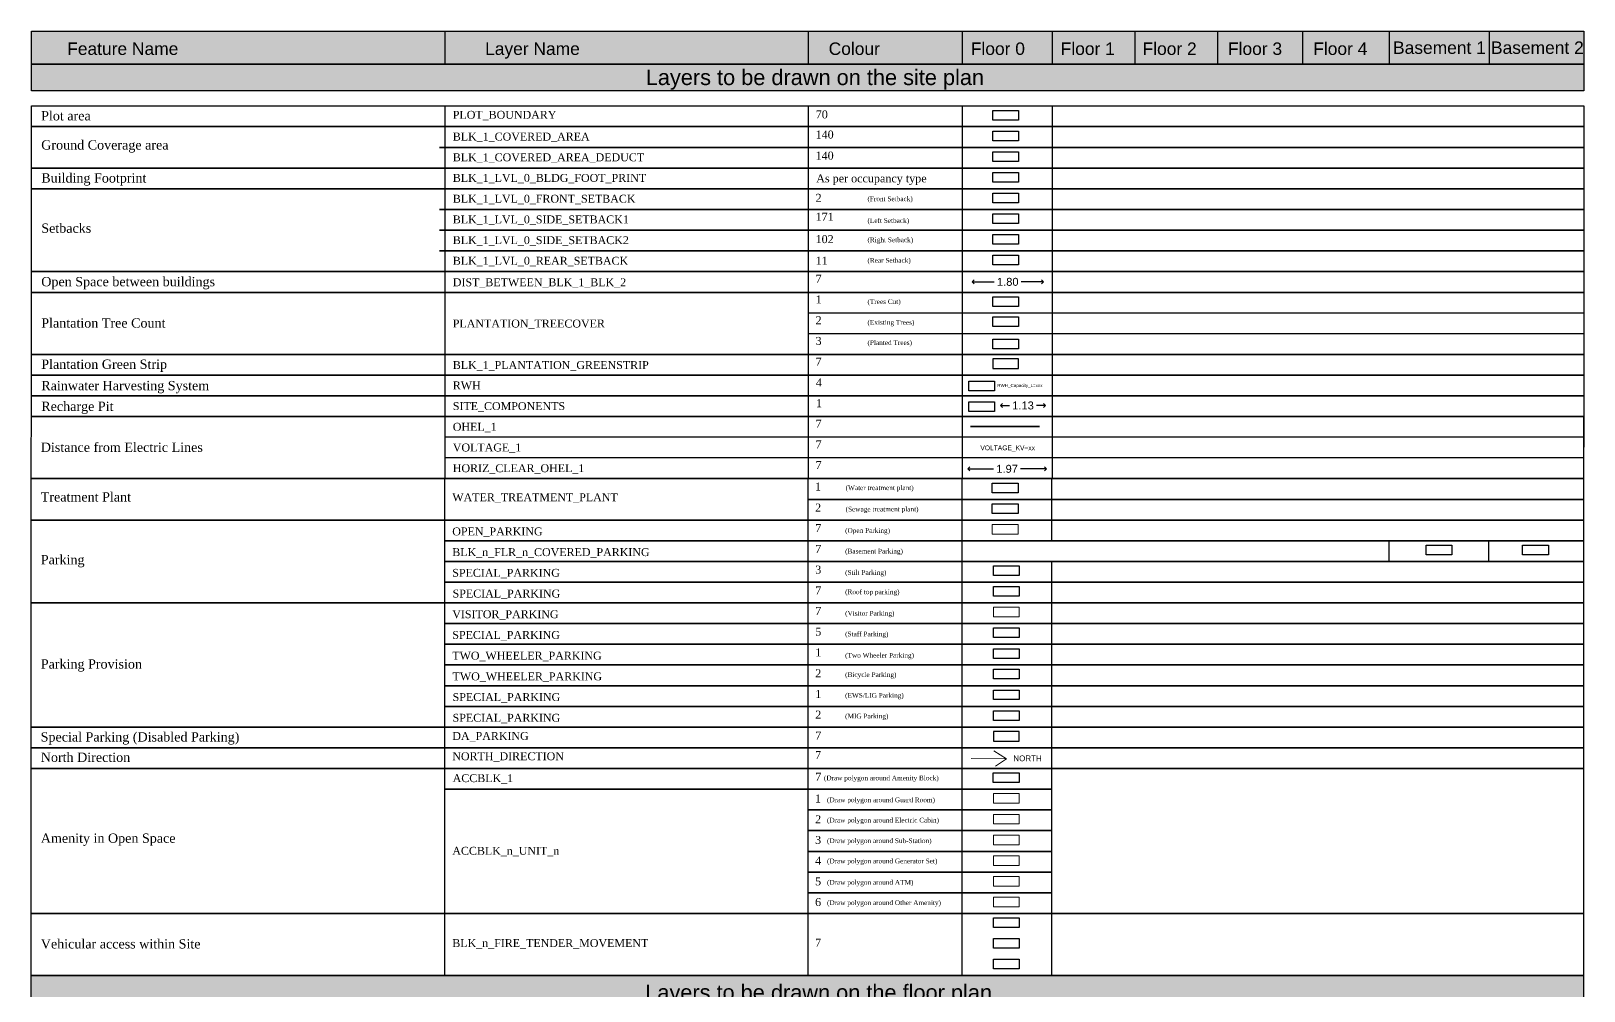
# Model space of a CAD drawing. Header units: metres. Extents: x -9481 to -9285, y 28740 to 57552.
# Drawn here: x -9481.26 to -9442.22, y 28805.18 to 28829.32 of the extents above; entities that cross this region are included whole.
import ezdxf

# ---------------------------------------------------------------- set-up
doc = ezdxf.new("R2010")
doc.units = ezdxf.units.M
doc.header["$PDMODE"] = 34
doc.header["$PDSIZE"] = -15
doc.linetypes.add('CONTINULUS', pattern=[0])
for name, color, linetype in [('ACCBLK_1', 7, 'Continuous'), ('BLK_1_PLANTATION_GREENSTRIP', 7, 'Continuous'), ('DA_PARKING', 7, 'Continuous'), ('DIST_BETWEEN_BLK_1_BLK_2', 7, 'Continuous'), ('HATCH', 7, 'Continuous'), ('PLANTATION_TREECOVER', 7, 'Continuous'), ('SITE_COMPONENTS', 7, 'Continuous'), ('TWO_WHEELER_PARKING', 7, 'Continuous'), ('WATER_TREATMENT_PLANT', 7, 'Continuous')]:
    doc.layers.add(name, color=color, linetype=linetype)
for name, color, linetype, lineweight in [('ACCBLK_1_UNIT_1', 7, 'Continuous', 0), ('NORTH_DIRECTION', 7, 'Continuous', 0), ('OPEN_PARKING', 7, 'Continuous', 0), ('PLAN', 7, 'Continuous', 40)]:
    doc.layers.add(name, color=color, linetype=linetype, lineweight=lineweight)
for name, color, linetype, plot in [('BLK_1_COVERED_AREA', 140, 'Continuous', False), ('BLK_1_COVERED_AREA_DEDUCT', 140, 'Continuous', False), ('BLK_1_FIRE_TENDER_MOVEMENT', 7, 'Continuous', False), ('BLK_1_FLR_-1_COVERED_PARKING', 7, 'Continuous', False), ('BLK_1_FLR_-2_COVERED_PARKING', 7, 'Continuous', False), ('BLK_1_LVL_0_BLDG_FOOT_PRINT', 1, 'Continuous', False), ('BLK_1_LVL_0_FRONT_SETBACK', 2, 'Continuous', False), ('BLK_1_LVL_0_REAR_SETBACK', 11, 'Continuous', False), ('BLK_1_LVL_0_SIDE_SETBACK1', 171, 'Continuous', False), ('BLK_1_LVL_0_SIDE_SETBACK2', 102, 'Continuous', False), ('BLK_2_FIRE_TENDER_MOVEMENT', 7, 'Continuous', False), ('BLK_3_FIRE_TENDER_MOVEMENT', 7, 'Continuous', False), ('HORIZ_CLEAR_OHEL_1', 7, 'Continuous', False), ('OHEL_1', 7, 'Continuous', False), ('PLOT_BOUNDARY', 70, 'Continuous', False), ('RWH', 4, 'Continuous', False), ('SPECIAL_PARKING', 7, 'Continuous', False), ('VOLTAGE_1', 7, 'Continuous', False)]:
    doc.layers.add(name, color=color, linetype=linetype, plot=plot)
doc.styles.add('Arial', font='arial.ttf', dxfattribs={"height": 0.2})
doc.styles.add('MtXpl_Georgia', font='georgiab.ttf')
doc.styles.get("Standard").update_dxf_attribs({"font": 'arial.ttf', "height": 0.25})
doc.styles.add('style2', font='arial.ttf', dxfattribs={"height": 0.3})
doc.dimstyles.new('INT DIM', dxfattribs={"dimtxt": 0.3, "dimasz": 0.1, "dimexe": 0.18, "dimexo": 0.0625, "dimgap": 0.09, "dimtad": 0, "dimzin": 0, "dimdsep": 46, "dimtxsty": 'style2', "dimblk": 'OPEN90', "dimcen": 0.09, "dimse1": 1, "dimse2": 1, "dimclrd": 250, "dimclrt": 256, "dimadec": 0, "dimazin": 0, "dimtfac": 1, "dimtofl": 0, "dimtmove": 0, "dimatfit": 3, "dimfxl": 0.18, "dimtolj": 1, "dimtzin": 0, "dimlwd": -1, "dimarcsym": 0})

# ---------------------------------------------------------------- blocks, each defined once
blk = doc.blocks.new('Ho')
at = {"true_color": 0x991b1e}
h = blk.add_hatch(color=244, dxfattribs=at)
h.dxf.hatch_style = 1
h.paths.add_polyline_path([(-9481.246, 28805.433), (-9481.246, 28804.6), (-9470.852, 28804.6), (-9470.852, 28805.433)], flags=17)
h.paths.add_polyline_path([(-9470.852, 28805.433), (-9470.852, 28804.6), (-9461.72, 28804.6), (-9461.72, 28805.433)], flags=17)
h.paths.add_polyline_path([(-9457.85, 28804.6), (-9457.85, 28805.433), (-9461.72, 28805.433), (-9461.72, 28804.6)], flags=17)
h.paths.add_polyline_path([(-9457.85, 28805.433), (-9457.85, 28804.6), (-9455.59, 28804.6), (-9455.59, 28805.433)], flags=17)
h.paths.add_polyline_path([(-9455.59, 28805.433), (-9455.59, 28804.6), (-9453.509, 28804.6), (-9453.509, 28805.433)], flags=17)
h.paths.add_polyline_path([(-9453.509, 28805.433), (-9453.509, 28804.6), (-9451.428, 28804.6), (-9451.428, 28805.433)], flags=17)
h.paths.add_polyline_path([(-9449.296, 28805.433), (-9451.428, 28805.433), (-9451.428, 28804.6), (-9449.296, 28804.6)], flags=17)
h.paths.add_polyline_path([(-9447.114, 28805.433), (-9449.296, 28805.433), (-9449.296, 28804.6), (-9447.114, 28804.6)], flags=17)
h.paths.add_polyline_path([(-9447.114, 28804.6), (-9444.602, 28804.6), (-9444.602, 28805.433), (-9447.114, 28805.433)], flags=17)
h.paths.add_polyline_path([(-9442.218, 28804.6), (-9442.218, 28805.433), (-9444.602, 28805.433), (-9444.602, 28804.6)])
for p, q in [((-9470.852, 28805.433), (-9470.852, 28804.6)), ((-9461.72, 28805.433), (-9461.72, 28804.598)), ((-9457.85, 28805.433), (-9457.85, 28804.6)), ((-9455.59, 28805.433), (-9455.59, 28804.6)), ((-9453.509, 28805.433), (-9453.509, 28804.6)), ((-9451.428, 28805.433), (-9451.428, 28804.6)), ((-9449.296, 28805.433), (-9449.296, 28804.6)), ((-9447.114, 28805.433), (-9447.114, 28804.6)), ((-9444.602, 28805.433), (-9444.602, 28804.6))]:
    blk.add_line(p, q)
blk.add_lwpolyline([(-9481.246, 28805.433), (-9442.218, 28805.433), (-9442.218, 28804.6), (-9481.246, 28804.6), (-9481.246, 28805.433)], close=True)
at = {"color": 18, "true_color": 0x000000, "char_height": 0.31294, "attachment_point": 1}
for s, width, gutter_width, insert in [('{\\C256;Feature Name}', 11.88863, 1.633, (-9480.349, 28805.146)), ('{\\C256;Layer Name}', 11.88863, 1.633, (-9469.843, 28805.146)), ('{\\C256;Colour}', 11.88863, 1.633, (-9461.206, 28805.146)), ('{\\C256;Floor 0}', 11.88863, 1.633, (-9457.632, 28805.146)), ('{\\C256;Floor 1}', 11.88863, 1.633, (-9455.372, 28805.146)), ('{\\C256;Floor 2}', 11.88863, 1.633, (-9453.314, 28805.146)), ('{\\C256;Floor 3}', 11.88863, 1.633, (-9451.167, 28805.146)), ('{\\C256;Floor 4}', 11.88863, 1.633, (-9449.023, 28805.146)), ('{\\C256;Basement 1}', 9.5109, 1.306, (-9447.017, 28805.172)), ('{\\C256;Basement 2}', 9.5109, 1.306, (-9444.555, 28805.172))]:
    blk.add_mtext_dynamic_manual_height_columns(s, width=width, gutter_width=gutter_width, heights=[0], dxfattribs=dict(at, insert=insert))
blk = doc.blocks.new('H2')
at = {"layer": 'HATCH', "linetype": 'CONTINULUS', "ltscale": 0.05, "true_color": 0xf7abae}
h = blk.add_hatch(color=241, dxfattribs=at)
h.dxf.hatch_style = 1
h.paths.add_polyline_path([(-9435.455, 28804.6), (-9435.455, 28803.827), (-9396.427, 28803.827), (-9396.427, 28804.6)])
blk.add_lwpolyline([(-9435.455, 28804.6), (-9396.427, 28804.6), (-9396.427, 28803.827), (-9435.455, 28803.827), (-9435.455, 28804.6)], close=True)
at = {"color": 18, "true_color": 0x000000, "insert": (-9420.014, 28804.373), "char_height": 0.39118, "attachment_point": 1}
blk.add_mtext_dynamic_manual_height_columns('Layers to be drawn on the floor plan', width=11.88863, gutter_width=1.633, heights=[0], dxfattribs=at)
blk = doc.blocks.new('_Open90')
at = {"layer": 'PLAN', "color": 0, "lineweight": -2}
for p, q in [((0, 0), (-1, 0)), ((-0.5, 0.5), (0, 0)), ((0, 0), (-0.5, -0.5))]:
    blk.add_line(p, q, dxfattribs=at)
blk = doc.blocks.new('*D11')
at = {"layer": 'Defpoints', "color": 0, "linetype": 'CONTINULUS', "ltscale": 0.05, "transparency": 16777216}
for p in [(-9457.602, 28823.008), (-9455.804, 28823.008), (-9455.804, 28823.008)]:
    blk.add_point(p, dxfattribs=at)
at = {"layer": 'DIST_BETWEEN_BLK_1_BLK_2', "color": 250, "ltscale": 0.05, "transparency": 16777216}
for p, q in [((-9457.502, 28823.008), (-9457.043, 28823.008)), ((-9455.904, 28823.008), (-9456.363, 28823.008))]:
    blk.add_line(p, q, dxfattribs=at)
at = {"layer": 'DIST_BETWEEN_BLK_1_BLK_2', "color": 250, "linetype": 'CONTINULUS', "ltscale": 0.05, "transparency": 16777216, "xscale": 0.1, "yscale": 0.1, "zscale": 0.1, "rotation": 180}
blk.add_blockref('_Open90', (-9457.602, 28823.008), dxfattribs=at)
at = {"layer": 'DIST_BETWEEN_BLK_1_BLK_2', "color": 250, "linetype": 'CONTINULUS', "ltscale": 0.05, "transparency": 16777216, "xscale": 0.1, "yscale": 0.1, "zscale": 0.1}
blk.add_blockref('_Open90', (-9455.804, 28823.008), dxfattribs=at)
at = {"layer": 'DIST_BETWEEN_BLK_1_BLK_2', "linetype": 'CONTINULUS', "ltscale": 0.05, "transparency": 16777216, "insert": (-9456.703, 28823.008), "char_height": 0.2, "attachment_point": 5, "style": 'Arial', "bg_fill": 3, "box_fill_scale": 1.1, "bg_fill_color": 256, "bg_fill_true_color": 13158600, "bg_fill_transparency": 0}
blk.add_mtext('\\A1;1.80', dxfattribs=at)
blk = doc.blocks.new('*D13')
at = {"layer": 'Defpoints', "color": 0, "linetype": 'CONTINULUS', "ltscale": 0.05, "transparency": 16777216}
for p in [(-9456.885, 28819.88), (-9455.754, 28819.899), (-9455.754, 28819.899)]:
    blk.add_point(p, dxfattribs=at)
at = {"layer": 'SITE_COMPONENTS', "color": 250, "ltscale": 0.05, "transparency": 16777216}
for p, q in [((-9456.785, 28819.899), (-9456.66, 28819.899)), ((-9455.854, 28819.899), (-9455.979, 28819.899))]:
    blk.add_line(p, q, dxfattribs=at)
at = {"layer": 'SITE_COMPONENTS', "color": 250, "linetype": 'CONTINULUS', "ltscale": 0.05, "transparency": 16777216, "xscale": 0.1, "yscale": 0.1, "zscale": 0.1, "rotation": 180}
blk.add_blockref('_Open90', (-9456.885, 28819.899), dxfattribs=at)
at = {"layer": 'SITE_COMPONENTS', "color": 250, "linetype": 'CONTINULUS', "ltscale": 0.05, "transparency": 16777216, "xscale": 0.1, "yscale": 0.1, "zscale": 0.1}
blk.add_blockref('_Open90', (-9455.754, 28819.899), dxfattribs=at)
at = {"layer": 'SITE_COMPONENTS', "linetype": 'CONTINULUS', "ltscale": 0.05, "transparency": 16777216, "insert": (-9456.32, 28819.899), "char_height": 0.2, "attachment_point": 5, "style": 'Arial', "bg_fill": 3, "box_fill_scale": 1.1, "bg_fill_color": 256, "bg_fill_true_color": 13158600, "bg_fill_transparency": 0}
blk.add_mtext('\\A1;1.13', dxfattribs=at)
blk = doc.blocks.new('*D16')
at = {"layer": 'Defpoints', "color": 0, "linetype": 'CONTINULUS', "ltscale": 0.05, "transparency": 16777216}
for p in [(-9457.705, 28818.308), (-9455.733, 28818.308), (-9455.733, 28818.306)]:
    blk.add_point(p, dxfattribs=at)
at = {"layer": 'HORIZ_CLEAR_OHEL_1', "color": 250, "ltscale": 0.05, "transparency": 16777216}
for p, q in [((-9457.605, 28818.306), (-9457.059, 28818.306)), ((-9455.833, 28818.306), (-9456.379, 28818.306))]:
    blk.add_line(p, q, dxfattribs=at)
at = {"layer": 'HORIZ_CLEAR_OHEL_1', "color": 250, "linetype": 'CONTINULUS', "ltscale": 0.05, "transparency": 16777216, "xscale": 0.1, "yscale": 0.1, "zscale": 0.1, "rotation": 180}
blk.add_blockref('_Open90', (-9457.705, 28818.306), dxfattribs=at)
at = {"layer": 'HORIZ_CLEAR_OHEL_1', "color": 250, "linetype": 'CONTINULUS', "ltscale": 0.05, "transparency": 16777216, "xscale": 0.1, "yscale": 0.1, "zscale": 0.1}
blk.add_blockref('_Open90', (-9455.733, 28818.306), dxfattribs=at)
at = {"layer": 'HORIZ_CLEAR_OHEL_1', "linetype": 'CONTINULUS', "ltscale": 0.05, "transparency": 16777216, "insert": (-9456.719, 28818.306), "char_height": 0.2, "attachment_point": 5, "style": 'Arial', "bg_fill": 3, "box_fill_scale": 1.1, "bg_fill_color": 256, "bg_fill_true_color": 13158600, "bg_fill_transparency": 0}
blk.add_mtext('\\A1;1.97', dxfattribs=at)

msp = doc.modelspace()

# ---------------------------------------------------------------- hatches: boundary and pattern name
at = {"layer": 'HATCH', "linetype": 'CONTINULUS', "ltscale": 0.05, "true_color": 0xf7abae}
h = msp.add_hatch(color=241, dxfattribs=at)
h.dxf.hatch_style = 1
h.paths.add_polyline_path([(-9481.246, 28828.482), (-9481.246, 28827.813), (-9442.218, 28827.813), (-9442.218, 28828.482)])

# ---------------------------------------------------------------- linework, layer by layer
for p, q in [((-9470.852, 28827.431), (-9470.852, 28826.911)), ((-9461.72, 28827.431), (-9461.72, 28826.909)), ((-9457.85, 28827.431), (-9457.85, 28826.911)), ((-9455.59, 28827.431), (-9455.59, 28826.911)), ((-9470.852, 28826.911), (-9470.852, 28826.39)), ((-9461.72, 28826.911), (-9461.72, 28826.389)), ((-9457.85, 28826.911), (-9457.85, 28826.39)), ((-9455.59, 28826.911), (-9455.59, 28826.39)), ((-9470.852, 28826.39), (-9470.852, 28825.349)), ((-9461.72, 28826.39), (-9461.72, 28825.349)), ((-9457.85, 28826.39), (-9457.85, 28825.349)), ((-9455.59, 28826.39), (-9455.59, 28825.349)), ((-9470.852, 28825.349), (-9470.852, 28824.828)), ((-9461.72, 28825.349), (-9461.72, 28824.827)), ((-9457.85, 28825.349), (-9457.85, 28824.828)), ((-9455.59, 28825.349), (-9455.59, 28824.828)), ((-9470.852, 28824.828), (-9470.852, 28824.307)), ((-9461.72, 28824.828), (-9461.72, 28824.306)), ((-9457.85, 28824.828), (-9457.85, 28824.307)), ((-9455.59, 28824.828), (-9455.59, 28824.307)), ((-9470.852, 28824.307), (-9470.852, 28823.787)), ((-9461.72, 28824.307), (-9461.72, 28823.785)), ((-9457.85, 28824.307), (-9457.85, 28823.787)), ((-9455.59, 28824.307), (-9455.59, 28823.787)), ((-9470.852, 28823.787), (-9470.852, 28823.266)), ((-9461.72, 28823.787), (-9461.72, 28823.265)), ((-9457.85, 28823.787), (-9457.85, 28823.266)), ((-9455.59, 28823.787), (-9455.59, 28823.266)), ((-9442.218, 28823.266), (-9481.246, 28823.266)), ((-9470.852, 28823.266), (-9470.852, 28822.745)), ((-9461.72, 28823.266), (-9461.72, 28822.744)), ((-9457.85, 28823.266), (-9457.85, 28822.745)), ((-9455.59, 28823.266), (-9455.59, 28822.745)), ((-9481.246, 28822.745), (-9442.218, 28822.745)), ((-9481.246, 28822.225), (-9481.246, 28822.745)), ((-9481.246, 28822.745), (-9481.246, 28822.745)), ((-9470.852, 28822.745), (-9470.852, 28822.225)), ((-9461.72, 28822.745), (-9461.72, 28822.223)), ((-9457.85, 28822.745), (-9457.85, 28822.225)), ((-9455.59, 28822.745), (-9455.59, 28822.225)), ((-9442.218, 28822.745), (-9442.218, 28822.225)), ((-9481.246, 28821.704), (-9481.246, 28822.225)), ((-9481.246, 28822.225), (-9481.246, 28822.225)), ((-9470.852, 28822.225), (-9470.852, 28821.704)), ((-9461.72, 28822.225), (-9461.72, 28821.703)), ((-9442.218, 28822.225), (-9461.72, 28822.225)), ((-9457.85, 28822.225), (-9457.85, 28821.704)), ((-9455.59, 28822.225), (-9455.59, 28821.704)), ((-9442.218, 28822.225), (-9442.218, 28821.704)), ((-9481.246, 28821.184), (-9481.246, 28821.704)), ((-9481.246, 28821.704), (-9481.246, 28821.704)), ((-9470.852, 28821.704), (-9470.852, 28821.184)), ((-9461.72, 28821.704), (-9461.72, 28821.182)), ((-9442.218, 28821.704), (-9461.72, 28821.704)), ((-9457.85, 28821.704), (-9457.85, 28821.184)), ((-9455.59, 28821.704), (-9455.59, 28821.184)), ((-9442.218, 28821.704), (-9442.218, 28821.184)), ((-9442.218, 28821.184), (-9481.246, 28821.184)), ((-9470.852, 28821.184), (-9470.852, 28820.663)), ((-9461.72, 28821.184), (-9461.72, 28820.661)), ((-9457.85, 28821.184), (-9457.85, 28820.663)), ((-9455.59, 28821.184), (-9455.59, 28820.663)), ((-9470.852, 28820.663), (-9470.852, 28820.142)), ((-9461.72, 28820.663), (-9461.72, 28820.141)), ((-9457.85, 28820.663), (-9457.85, 28820.142)), ((-9455.59, 28820.663), (-9455.59, 28820.142)), ((-9470.852, 28820.142), (-9470.852, 28819.622)), ((-9461.72, 28820.142), (-9461.72, 28819.62)), ((-9457.85, 28820.142), (-9457.85, 28819.622)), ((-9455.59, 28820.142), (-9455.59, 28819.622)), ((-9470.852, 28819.622), (-9470.852, 28819.101)), ((-9461.72, 28819.622), (-9461.72, 28819.099)), ((-9457.85, 28819.622), (-9457.85, 28819.101)), ((-9442.23, 28819.622), (-9442.23, 28819.101)), ((-9470.852, 28819.101), (-9470.852, 28818.58)), ((-9442.23, 28819.101), (-9470.852, 28819.101)), ((-9461.72, 28819.101), (-9461.72, 28818.579)), ((-9457.85, 28819.101), (-9457.85, 28818.58)), ((-9455.59, 28819.101), (-9455.59, 28818.58)), ((-9442.23, 28819.101), (-9442.23, 28818.58)), ((-9481.258, 28818.06), (-9481.258, 28818.58)), ((-9481.258, 28818.58), (-9481.258, 28818.58)), ((-9470.852, 28818.58), (-9470.852, 28818.06)), ((-9442.23, 28818.58), (-9470.852, 28818.58)), ((-9461.72, 28818.58), (-9461.72, 28818.058)), ((-9457.85, 28818.58), (-9457.85, 28818.06)), ((-9455.59, 28818.58), (-9455.59, 28818.06)), ((-9442.23, 28818.58), (-9442.23, 28818.06)), ((-9470.864, 28818.06), (-9470.864, 28817.018)), ((-9461.732, 28818.06), (-9461.732, 28817.018)), ((-9470.864, 28817.018), (-9470.864, 28816.498)), ((-9461.732, 28817.018), (-9461.732, 28816.496)), ((-9457.862, 28817.018), (-9457.862, 28816.498)), ((-9455.602, 28817.018), (-9455.602, 28816.498)), ((-9470.864, 28816.498), (-9470.864, 28815.977)), ((-9461.732, 28816.498), (-9461.732, 28815.976)), ((-9457.862, 28816.498), (-9457.862, 28815.977)), ((-9447.126, 28816.498), (-9447.126, 28815.977)), ((-9444.614, 28816.498), (-9444.614, 28815.977)), ((-9470.864, 28815.977), (-9470.864, 28815.456)), ((-9461.732, 28815.977), (-9461.732, 28815.455)), ((-9457.862, 28815.977), (-9457.862, 28815.456)), ((-9455.602, 28815.977), (-9455.602, 28815.456)), ((-9470.864, 28815.456), (-9470.864, 28814.936)), ((-9461.732, 28815.456), (-9461.732, 28814.934)), ((-9457.862, 28815.456), (-9457.862, 28814.936)), ((-9455.602, 28815.456), (-9455.602, 28814.936)), ((-9470.864, 28814.936), (-9470.864, 28814.415)), ((-9461.732, 28814.936), (-9461.732, 28814.414)), ((-9457.862, 28814.936), (-9457.862, 28814.415)), ((-9455.602, 28814.936), (-9455.602, 28813.894)), ((-9470.864, 28814.415), (-9470.864, 28813.894)), ((-9461.732, 28814.415), (-9461.732, 28813.893)), ((-9457.862, 28814.415), (-9457.862, 28813.894)), ((-9470.864, 28813.894), (-9470.864, 28813.374)), ((-9461.732, 28813.894), (-9461.732, 28813.372)), ((-9457.862, 28813.894), (-9457.862, 28813.374)), ((-9455.602, 28813.894), (-9455.602, 28813.374)), ((-9470.864, 28813.374), (-9470.864, 28812.853)), ((-9461.732, 28813.374), (-9461.732, 28812.852)), ((-9457.862, 28813.374), (-9457.862, 28812.853)), ((-9455.602, 28813.374), (-9455.602, 28812.853)), ((-9470.864, 28812.853), (-9470.864, 28812.333)), ((-9461.732, 28812.853), (-9461.732, 28812.331)), ((-9457.862, 28812.853), (-9457.862, 28812.333)), ((-9455.602, 28812.853), (-9455.602, 28812.333)), ((-9470.864, 28812.333), (-9470.864, 28811.812)), ((-9461.732, 28812.333), (-9461.732, 28811.81)), ((-9457.862, 28812.333), (-9457.862, 28811.812)), ((-9455.602, 28812.333), (-9455.602, 28811.812)), ((-9470.864, 28811.812), (-9470.864, 28811.291)), ((-9461.732, 28811.812), (-9461.732, 28811.29)), ((-9457.862, 28811.812), (-9457.862, 28811.291)), ((-9455.602, 28811.812), (-9455.602, 28811.291)), ((-9470.864, 28811.291), (-9470.864, 28810.771)), ((-9461.732, 28811.291), (-9461.732, 28810.769)), ((-9457.862, 28811.291), (-9457.862, 28810.771)), ((-9455.602, 28811.291), (-9455.602, 28810.771)), ((-9470.864, 28810.771), (-9470.864, 28810.25)), ((-9461.732, 28810.771), (-9461.732, 28810.248)), ((-9457.862, 28810.771), (-9457.862, 28810.25)), ((-9455.602, 28810.771), (-9455.602, 28810.25)), ((-9470.864, 28810.25), (-9470.864, 28809.729)), ((-9461.732, 28810.25), (-9461.732, 28809.728)), ((-9457.862, 28810.25), (-9457.862, 28809.729)), ((-9455.602, 28810.25), (-9455.602, 28809.729)), ((-9470.864, 28809.729), (-9470.864, 28809.209)), ((-9461.732, 28809.729), (-9461.732, 28809.207)), ((-9457.862, 28809.729), (-9457.862, 28809.209)), ((-9455.602, 28809.729), (-9455.602, 28809.209)), ((-9470.864, 28809.209), (-9470.864, 28808.688)), ((-9461.732, 28809.209), (-9461.732, 28808.687)), ((-9457.862, 28809.209), (-9457.862, 28808.688)), ((-9455.602, 28809.209), (-9455.602, 28808.688)), ((-9470.864, 28808.688), (-9470.864, 28808.167)), ((-9461.732, 28808.688), (-9461.732, 28808.166)), ((-9457.862, 28808.688), (-9457.862, 28808.167)), ((-9455.602, 28808.688), (-9455.602, 28808.167)), ((-9470.864, 28808.167), (-9470.864, 28807.647)), ((-9461.732, 28808.167), (-9461.732, 28807.645)), ((-9457.862, 28808.167), (-9457.862, 28807.647)), ((-9455.602, 28808.167), (-9455.602, 28807.647)), ((-9470.864, 28807.647), (-9470.864, 28805.564)), ((-9461.732, 28807.647), (-9461.732, 28805.564)), ((-9457.862, 28807.647), (-9457.862, 28807.126)), ((-9455.602, 28807.647), (-9455.602, 28807.126)), ((-9457.862, 28807.126), (-9457.862, 28806.605)), ((-9455.602, 28807.126), (-9455.602, 28806.605)), ((-9457.862, 28806.605), (-9457.862, 28806.085)), ((-9455.602, 28806.605), (-9455.602, 28806.085)), ((-9457.862, 28806.085), (-9457.862, 28805.564)), ((-9455.602, 28806.085), (-9455.602, 28805.564))]:
    msp.add_line(p, q)
for points in [[(-9481.246, 28828.482), (-9442.218, 28828.482), (-9442.218, 28827.813), (-9481.246, 28827.813), (-9481.246, 28828.482)], [(-9481.246, 28827.431), (-9442.218, 28827.431), (-9442.218, 28826.911), (-9481.246, 28826.911), (-9481.246, 28827.431)], [(-9481.246, 28825.869), (-9442.218, 28825.869), (-9442.218, 28825.349), (-9481.246, 28825.349), (-9481.246, 28825.869)], [(-9481.246, 28823.266), (-9442.218, 28823.266), (-9442.218, 28822.745), (-9481.246, 28822.745), (-9481.246, 28823.266)], [(-9481.246, 28821.184), (-9442.218, 28821.184), (-9442.218, 28820.663), (-9481.246, 28820.663), (-9481.246, 28821.184)], [(-9481.246, 28820.663), (-9442.218, 28820.663), (-9442.218, 28820.142), (-9481.246, 28820.142), (-9481.246, 28820.663)], [(-9481.246, 28820.142), (-9442.218, 28820.142), (-9442.218, 28819.622), (-9481.246, 28819.622), (-9481.246, 28820.142)], [(-9481.258, 28811.812), (-9442.23, 28811.812), (-9442.23, 28811.291), (-9481.258, 28811.291), (-9481.258, 28811.812)], [(-9481.258, 28811.291), (-9442.23, 28811.291), (-9442.23, 28810.771), (-9481.258, 28810.771), (-9481.258, 28811.291)]]:
    msp.add_lwpolyline(points, close=True)
for points in [[(-9481.246, 28826.39), (-9481.246, 28826.911), (-9442.218, 28826.911), (-9442.218, 28826.39), (-9470.99, 28826.39)], [(-9470.99, 28826.39), (-9442.218, 28826.39), (-9442.218, 28825.869), (-9481.246, 28825.869), (-9481.246, 28826.39)], [(-9481.246, 28824.828), (-9481.246, 28825.349), (-9481.07, 28825.349)], [(-9481.246, 28824.828), (-9481.246, 28825.349), (-9442.218, 28825.349), (-9442.218, 28824.828), (-9470.99, 28824.828)], [(-9470.99, 28825.349), (-9442.218, 28825.349), (-9442.218, 28824.828), (-9470.99, 28824.828)], [(-9481.246, 28824.307), (-9481.246, 28824.828)], [(-9470.99, 28824.828), (-9442.218, 28824.828), (-9442.218, 28824.307), (-9470.99, 28824.307)], [(-9481.246, 28823.787), (-9481.246, 28824.307)], [(-9470.99, 28824.307), (-9442.218, 28824.307), (-9442.218, 28823.787), (-9470.99, 28823.787)], [(-9470.99, 28823.787), (-9442.218, 28823.787), (-9442.218, 28823.266), (-9481.246, 28823.266), (-9481.246, 28823.787)], [(-9461.732, 28817.539), (-9442.23, 28817.539), (-9442.23, 28817.018), (-9481.258, 28817.018), (-9481.258, 28817.539)], [(-9481.258, 28816.498), (-9481.258, 28817.018), (-9442.23, 28817.018), (-9442.23, 28816.498), (-9470.864, 28816.498)], [(-9481.258, 28815.977), (-9481.258, 28816.498)], [(-9470.864, 28816.498), (-9442.23, 28816.498), (-9442.23, 28815.977), (-9470.864, 28815.977)], [(-9481.258, 28815.456), (-9481.258, 28815.977)], [(-9470.864, 28815.977), (-9442.23, 28815.977), (-9442.23, 28815.456), (-9470.864, 28815.456)], [(-9470.864, 28815.456), (-9442.23, 28815.456), (-9442.23, 28814.936), (-9481.258, 28814.936), (-9481.258, 28815.456)], [(-9481.258, 28814.415), (-9481.258, 28814.936), (-9442.23, 28814.936), (-9442.23, 28814.415), (-9470.864, 28814.415)], [(-9481.258, 28813.894), (-9481.258, 28814.415)], [(-9470.864, 28814.415), (-9442.23, 28814.415), (-9442.23, 28813.894), (-9470.864, 28813.894)], [(-9481.258, 28813.374), (-9481.258, 28813.894)], [(-9470.864, 28813.894), (-9442.23, 28813.894), (-9442.23, 28813.374), (-9470.864, 28813.374)], [(-9481.258, 28812.853), (-9481.258, 28813.374)], [(-9470.864, 28813.374), (-9442.23, 28813.374), (-9442.23, 28812.853), (-9470.864, 28812.853)], [(-9481.258, 28812.333), (-9481.258, 28812.853)], [(-9470.864, 28812.853), (-9442.23, 28812.853), (-9442.23, 28812.333), (-9470.864, 28812.333)], [(-9470.864, 28812.333), (-9442.23, 28812.333), (-9442.23, 28811.812), (-9481.258, 28811.812)], [(-9481.258, 28811.812), (-9481.258, 28812.333)], [(-9481.258, 28810.25), (-9481.258, 28810.771), (-9442.23, 28810.771), (-9442.23, 28810.25)], [(-9481.258, 28809.729), (-9481.258, 28810.25)], [(-9470.864, 28810.25), (-9455.602, 28810.25)], [(-9470.864, 28810.25), (-9455.602, 28810.25)], [(-9455.602, 28810.25), (-9470.864, 28810.25)], [(-9442.23, 28810.25), (-9442.23, 28809.729)], [(-9481.258, 28809.209), (-9481.258, 28809.729)], [(-9461.732, 28809.729), (-9455.602, 28809.729)], [(-9455.602, 28809.729), (-9461.732, 28809.729)], [(-9442.23, 28809.729), (-9442.23, 28809.209)], [(-9481.258, 28808.688), (-9481.258, 28809.209)], [(-9461.732, 28809.209), (-9455.602, 28809.209)], [(-9455.602, 28809.209), (-9461.732, 28809.209)], [(-9442.23, 28809.209), (-9442.23, 28808.688)], [(-9481.258, 28808.167), (-9481.258, 28808.688)], [(-9461.732, 28808.688), (-9455.602, 28808.688)], [(-9455.602, 28808.688), (-9461.732, 28808.688)], [(-9442.23, 28808.688), (-9442.23, 28808.167)], [(-9481.258, 28807.647), (-9481.258, 28808.167)], [(-9461.732, 28808.167), (-9455.602, 28808.167)], [(-9455.602, 28808.167), (-9461.732, 28808.167)], [(-9442.23, 28808.167), (-9442.23, 28807.647)], [(-9442.23, 28807.647), (-9442.23, 28807.126), (-9481.258, 28807.126), (-9481.258, 28807.647), (-9481.258, 28807.647)], [(-9461.732, 28807.647), (-9455.602, 28807.647)], [(-9455.602, 28807.647), (-9461.732, 28807.647)], [(-9481.258, 28806.605), (-9481.258, 28807.126), (-9442.23, 28807.126), (-9442.23, 28806.605)], [(-9481.258, 28806.085), (-9481.258, 28806.605)], [(-9442.23, 28806.605), (-9442.23, 28806.085)], [(-9442.23, 28806.085), (-9442.23, 28805.564), (-9481.258, 28805.564), (-9481.258, 28806.085)]]:
    msp.add_lwpolyline(points)
at = {"layer": 'ACCBLK_1'}
msp.add_lwpolyline([(-9457.068, 28810.659), (-9456.419, 28810.659), (-9456.419, 28810.417), (-9457.068, 28810.417)], close=True, dxfattribs=at)
at = {"layer": 'ACCBLK_1_UNIT_1', "color": 1, "linetype": 'CONTINULUS', "ltscale": 0.05}
msp.add_lwpolyline([(-9456.415, 28810.139), (-9457.064, 28810.139), (-9457.064, 28809.897), (-9456.415, 28809.897)], close=True, dxfattribs=at)
at = {"layer": 'ACCBLK_1_UNIT_1', "color": 2, "linetype": 'CONTINULUS', "ltscale": 0.05}
msp.add_lwpolyline([(-9456.415, 28809.618), (-9457.064, 28809.618), (-9457.064, 28809.376), (-9456.415, 28809.376)], close=True, dxfattribs=at)
at = {"layer": 'ACCBLK_1_UNIT_1', "color": 3, "linetype": 'CONTINULUS', "ltscale": 0.05}
msp.add_lwpolyline([(-9456.415, 28809.098), (-9457.064, 28809.098), (-9457.064, 28808.855), (-9456.415, 28808.855)], close=True, dxfattribs=at)
at = {"layer": 'ACCBLK_1_UNIT_1', "color": 4, "linetype": 'CONTINULUS', "ltscale": 0.05}
msp.add_lwpolyline([(-9456.415, 28808.577), (-9457.064, 28808.577), (-9457.064, 28808.335), (-9456.415, 28808.335)], close=True, dxfattribs=at)
at = {"layer": 'ACCBLK_1_UNIT_1', "color": 5, "linetype": 'CONTINULUS', "ltscale": 0.05}
msp.add_lwpolyline([(-9456.415, 28808.056), (-9457.064, 28808.056), (-9457.064, 28807.814), (-9456.415, 28807.814)], close=True, dxfattribs=at)
at = {"layer": 'ACCBLK_1_UNIT_1', "color": 6, "linetype": 'CONTINULUS', "ltscale": 0.05}
msp.add_lwpolyline([(-9456.415, 28807.536), (-9457.064, 28807.536), (-9457.064, 28807.293), (-9456.415, 28807.293)], close=True, dxfattribs=at)
at = {"layer": 'BLK_1_COVERED_AREA'}
msp.add_lwpolyline([(-9457.08, 28826.8), (-9456.431, 28826.8), (-9456.431, 28826.557), (-9457.08, 28826.557)], close=True, dxfattribs=at)
at = {"layer": 'BLK_1_COVERED_AREA_DEDUCT'}
msp.add_lwpolyline([(-9457.08, 28826.279), (-9456.431, 28826.279), (-9456.431, 28826.037), (-9457.08, 28826.037)], close=True, dxfattribs=at)
at = {"layer": 'BLK_1_FIRE_TENDER_MOVEMENT', "color": 7, "linetype": 'CONTINULUS', "ltscale": 0.05}
msp.add_lwpolyline([(-9457.064, 28807.015), (-9456.415, 28807.015), (-9456.415, 28806.773), (-9457.064, 28806.773)], close=True, dxfattribs=at)
at = {"layer": 'BLK_1_FLR_-1_COVERED_PARKING', "linetype": 'CONTINULUS', "ltscale": 0.05}
msp.add_lwpolyline([(-9446.187, 28816.387), (-9445.538, 28816.387), (-9445.538, 28816.144), (-9446.187, 28816.144)], close=True, dxfattribs=at)
at = {"layer": 'BLK_1_FLR_-2_COVERED_PARKING', "linetype": 'CONTINULUS', "ltscale": 0.05}
msp.add_lwpolyline([(-9443.761, 28816.387), (-9443.112, 28816.387), (-9443.112, 28816.144), (-9443.761, 28816.144)], close=True, dxfattribs=at)
at = {"layer": 'BLK_1_LVL_0_BLDG_FOOT_PRINT', "color": 25}
msp.add_lwpolyline([(-9457.08, 28825.758), (-9456.431, 28825.758), (-9456.431, 28825.516), (-9457.08, 28825.516)], close=True, dxfattribs=at)
at = {"layer": 'BLK_1_LVL_0_FRONT_SETBACK', "color": 2}
msp.add_lwpolyline([(-9457.08, 28825.238), (-9456.431, 28825.238), (-9456.431, 28824.995), (-9457.08, 28824.995)], close=True, dxfattribs=at)
at = {"layer": 'BLK_1_LVL_0_REAR_SETBACK', "color": 11}
msp.add_lwpolyline([(-9457.08, 28823.676), (-9456.431, 28823.676), (-9456.431, 28823.433), (-9457.08, 28823.433)], close=True, dxfattribs=at)
at = {"layer": 'BLK_1_LVL_0_SIDE_SETBACK1', "color": 171}
msp.add_lwpolyline([(-9457.08, 28824.717), (-9456.431, 28824.717), (-9456.431, 28824.475), (-9457.08, 28824.475)], close=True, dxfattribs=at)
at = {"layer": 'BLK_1_LVL_0_SIDE_SETBACK2', "color": 102}
msp.add_lwpolyline([(-9457.08, 28824.196), (-9456.431, 28824.196), (-9456.431, 28823.954), (-9457.08, 28823.954)], close=True, dxfattribs=at)
at = {"layer": 'BLK_1_PLANTATION_GREENSTRIP', "linetype": 'CONTINULUS', "ltscale": 0.05}
msp.add_lwpolyline([(-9456.431, 28821.072), (-9457.08, 28821.072), (-9457.08, 28820.83), (-9456.431, 28820.83)], close=True, dxfattribs=at)
at = {"layer": 'BLK_2_FIRE_TENDER_MOVEMENT', "color": 7, "linetype": 'CONTINULUS', "ltscale": 0.05}
msp.add_lwpolyline([(-9457.064, 28806.494), (-9456.415, 28806.494), (-9456.415, 28806.252), (-9457.064, 28806.252)], close=True, dxfattribs=at)
at = {"layer": 'BLK_3_FIRE_TENDER_MOVEMENT', "color": 7, "linetype": 'CONTINULUS', "ltscale": 0.05}
msp.add_lwpolyline([(-9457.064, 28805.974), (-9456.415, 28805.974), (-9456.415, 28805.732), (-9457.064, 28805.732)], close=True, dxfattribs=at)
at = {"layer": 'DA_PARKING', "color": 7, "linetype": 'CONTINULUS', "ltscale": 0.05}
msp.add_lwpolyline([(-9456.415, 28811.701), (-9457.064, 28811.701), (-9457.064, 28811.459), (-9456.415, 28811.459)], close=True, dxfattribs=at)
at = {"layer": 'NORTH_DIRECTION', "color": 7}
msp.add_line((-9456.735, 28811.018), (-9457.008, 28810.834), dxfattribs=at)
msp.add_lwpolyline([(-9457.621, 28811.022), (-9456.735, 28811.018), (-9457.05, 28811.218)], dxfattribs=at)
at = {"layer": 'OHEL_1', "color": 7, "linetype": 'CONTINULUS', "ltscale": 0.05}
msp.add_lwpolyline([(-9455.904, 28819.373), (-9457.64, 28819.373)], close=True, dxfattribs=at)
at = {"layer": 'OPEN_PARKING', "color": 7}
for points in [[(-9457.092, 28816.907), (-9456.443, 28816.907), (-9456.443, 28816.665), (-9457.092, 28816.665)], [(-9457.064, 28814.825), (-9456.415, 28814.825), (-9456.415, 28814.583), (-9457.064, 28814.583)]]:
    msp.add_lwpolyline(points, close=True, dxfattribs=at)
at = {"layer": 'PLANTATION_TREECOVER', "color": 1, "linetype": 'CONTINULUS', "ltscale": 0.05}
msp.add_lwpolyline([(-9456.431, 28822.392), (-9457.08, 28822.392), (-9457.08, 28822.634), (-9456.431, 28822.634)], close=True, dxfattribs=at)
at = {"layer": 'PLANTATION_TREECOVER', "color": 2, "linetype": 'CONTINULUS', "ltscale": 0.05}
msp.add_lwpolyline([(-9456.431, 28821.89), (-9457.08, 28821.89), (-9457.08, 28822.132), (-9456.431, 28822.132)], close=True, dxfattribs=at)
at = {"layer": 'PLANTATION_TREECOVER', "color": 3, "linetype": 'CONTINULUS', "ltscale": 0.05}
msp.add_lwpolyline([(-9456.431, 28821.324), (-9457.08, 28821.324), (-9457.08, 28821.566), (-9456.431, 28821.566)], close=True, dxfattribs=at)
at = {"layer": 'PLOT_BOUNDARY'}
msp.add_lwpolyline([(-9457.08, 28827.32), (-9456.431, 28827.32), (-9456.431, 28827.078), (-9457.08, 28827.078)], close=True, dxfattribs=at)
at = {"layer": 'RWH'}
msp.add_lwpolyline([(-9457.682, 28820.514), (-9457.033, 28820.514), (-9457.033, 28820.272), (-9457.682, 28820.272)], close=True, dxfattribs=at)
at = {"layer": 'SITE_COMPONENTS', "color": 1, "linetype": 'CONTINULUS', "ltscale": 0.05}
msp.add_lwpolyline([(-9457.033, 28819.751), (-9457.682, 28819.751), (-9457.682, 28819.993), (-9457.033, 28819.993)], close=True, dxfattribs=at)
at = {"layer": 'SPECIAL_PARKING', "color": 3, "linetype": 'CONTINULUS', "ltscale": 0.05}
msp.add_lwpolyline([(-9457.064, 28815.866), (-9456.415, 28815.866), (-9456.415, 28815.624), (-9457.064, 28815.624)], close=True, dxfattribs=at)
at = {"layer": 'SPECIAL_PARKING', "color": 4, "linetype": 'CONTINULUS', "ltscale": 0.05}
msp.add_lwpolyline([(-9457.064, 28815.348), (-9456.415, 28815.348), (-9456.415, 28815.106), (-9457.064, 28815.106)], close=True, dxfattribs=at)
at = {"layer": 'SPECIAL_PARKING', "color": 5, "linetype": 'CONTINULUS', "ltscale": 0.05}
msp.add_lwpolyline([(-9457.064, 28814.307), (-9456.415, 28814.307), (-9456.415, 28814.065), (-9457.064, 28814.065)], close=True, dxfattribs=at)
at = {"layer": 'SPECIAL_PARKING', "color": 1, "linetype": 'CONTINULUS', "ltscale": 0.05}
msp.add_lwpolyline([(-9457.064, 28812.745), (-9456.415, 28812.745), (-9456.415, 28812.503), (-9457.064, 28812.503)], close=True, dxfattribs=at)
at = {"layer": 'SPECIAL_PARKING', "color": 2, "linetype": 'CONTINULUS', "ltscale": 0.05}
msp.add_lwpolyline([(-9457.064, 28812.224), (-9456.415, 28812.224), (-9456.415, 28811.982), (-9457.064, 28811.982)], close=True, dxfattribs=at)
at = {"layer": 'TWO_WHEELER_PARKING', "color": 1, "linetype": 'CONTINULUS', "ltscale": 0.05}
msp.add_lwpolyline([(-9457.064, 28813.783), (-9456.415, 28813.783), (-9456.415, 28813.541), (-9457.064, 28813.541)], close=True, dxfattribs=at)
at = {"layer": 'TWO_WHEELER_PARKING', "color": 2, "linetype": 'CONTINULUS', "ltscale": 0.05}
msp.add_lwpolyline([(-9457.064, 28813.265), (-9456.415, 28813.265), (-9456.415, 28813.023), (-9457.064, 28813.023)], close=True, dxfattribs=at)
at = {"layer": 'WATER_TREATMENT_PLANT', "color": 1, "linetype": 'CONTINULUS', "ltscale": 0.05}
msp.add_lwpolyline([(-9457.092, 28817.949), (-9456.443, 28817.949), (-9456.443, 28817.706), (-9457.092, 28817.706)], close=True, dxfattribs=at)
at = {"layer": 'WATER_TREATMENT_PLANT', "color": 2, "linetype": 'CONTINULUS', "ltscale": 0.05}
msp.add_lwpolyline([(-9457.092, 28817.428), (-9456.443, 28817.428), (-9456.443, 28817.186), (-9457.092, 28817.186)], close=True, dxfattribs=at)

# ---------------------------------------------------------------- block references
at = {"layer": 'BLK_1_PLANTATION_GREENSTRIP', "linetype": 'CONTINULUS'}
for name, p in [('Ho', (0, 23.882)), ('H2', (-45.803, 0.964))]:
    msp.add_blockref(name, p, dxfattribs=at)

# ---------------------------------------------------------------- texts
at = {"linetype": 'CONTINULUS', "style": 'MtXpl_Georgia'}
for s, height, p in [('Plot area', 0.2341, (-9481.005, 28827.068)), ('PLOT_BOUNDARY', 0.19901, (-9470.655, 28827.11)), ('70', 0.2012, (-9461.531, 28827.118)), ('140', 0.2012, (-9461.535, 28826.612)), ('Ground Coverage area', 0.23406, (-9481.002, 28826.335)), ('BLK_1_COVERED_AREA', 0.19901, (-9470.655, 28826.562)), ('BLK_1_COVERED_AREA_DEDUCT', 0.19901, (-9470.655, 28826.041)), ('140', 0.2012, (-9461.535, 28826.082)), ('Building Footprint', 0.23406, (-9481.001, 28825.505)), ('BLK_1_LVL_0_BLDG_FOOT_PRINT', 0.19901, (-9470.655, 28825.523)), ('As per occupancy type', 0.20122, (-9461.519, 28825.51)), ('2', 0.201, (-9461.534, 28825.021)), ('BLK_1_LVL_0_FRONT_SETBACK', 0.19901, (-9470.655, 28825)), ('(Front Setback)', 0.11941, (-9460.23, 28825.037)), ('Setbacks', 0.2341, (-9481.001, 28824.242)), ('BLK_1_LVL_0_SIDE_SETBACK1', 0.19901, (-9470.655, 28824.479)), ('171', 0.2012, (-9461.535, 28824.544)), ('(Left Setback)', 0.11941, (-9460.23, 28824.49)), ('BLK_1_LVL_0_SIDE_SETBACK2', 0.19901, (-9470.655, 28823.958)), ('102', 0.2012, (-9461.535, 28823.983)), ('(Right Setback)', 0.11941, (-9460.23, 28824.006)), ('BLK_1_LVL_0_REAR_SETBACK', 0.19901, (-9470.655, 28823.44)), ('11', 0.2012, (-9461.535, 28823.438)), ('(Rear Setback)', 0.11941, (-9460.23, 28823.489)), ('Open Space between buildings', 0.23406, (-9481.001, 28822.897)), ('DIST_BETWEEN_BLK_1_BLK_2', 0.19901, (-9470.655, 28822.898)), ('7', 0.201, (-9461.535, 28822.985)), ('1', 0.201, (-9461.535, 28822.465)), ('(Trees Cut)', 0.11941, (-9460.23, 28822.452)), ('Plantation Tree Count', 0.23406, (-9481.001, 28821.857)), ('2', 0.201, (-9461.535, 28821.944)), ('PLANTATION_TREECOVER', 0.19901, (-9470.655, 28821.861)), ('(Existing Trees)', 0.11941, (-9460.23, 28821.93)), ('3', 0.201, (-9461.535, 28821.423)), ('(Planted Trees)', 0.11941, (-9460.23, 28821.421)), ('Plantation Green Strip', 0.23406, (-9481.001, 28820.821)), ('BLK_1_PLANTATION_GREENSTRIP', 0.19901, (-9470.655, 28820.817)), ('7', 0.201, (-9461.535, 28820.903)), ('4', 0.201, (-9461.526, 28820.378)), ('Rainwater Harvesting System', 0.23406, (-9481.001, 28820.283)), ('RWH', 0.199, (-9470.655, 28820.306)), ('Recharge Pit', 0.23406, (-9481.001, 28819.762)), ('SITE_COMPONENTS', 0.19901, (-9470.655, 28819.785)), ('1', 0.201, (-9461.526, 28819.857)), ('OHEL_1', 0.199, (-9470.655, 28819.265)), ('7', 0.201, (-9461.535, 28819.341)), ('Distance from Electric Lines', 0.23406, (-9481.013, 28818.733)), ('7', 0.201, (-9461.535, 28818.82)), ('VOLTAGE_1', 0.199, (-9470.655, 28818.744)), ('HORIZ_CLEAR_OHEL_1', 0.19901, (-9470.655, 28818.223)), ('7', 0.201, (-9461.535, 28818.3)), ('1', 0.201, (-9461.547, 28817.761)), ('(Water treatment plant)', 0.11941, (-9460.78, 28817.771)), ('Treatment Plant', 0.23406, (-9481.014, 28817.484)), ('WATER_TREATMENT_PLANT', 0.19901, (-9470.667, 28817.492)), ('2', 0.201, (-9461.547, 28817.231)), ('(Sewage treatment plant)', 0.11941, (-9460.78, 28817.234)), ('OPEN_PARKING', 0.19901, (-9470.668, 28816.633)), ('7', 0.201, (-9461.543, 28816.717)), ('(Open Parking)', 0.11941, (-9460.792, 28816.697)), ('BLK_n_FLR_n_COVERED_PARKING', 0.19901, (-9470.667, 28816.113)), ('7', 0.201, (-9461.543, 28816.194)), ('(Basement Parking)', 0.11941, (-9460.792, 28816.177)), ('Parking', 0.2341, (-9481.013, 28815.906)), ('3', 0.201, (-9461.543, 28815.672)), ('SPECIAL_PARKING', 0.19901, (-9470.668, 28815.592)), ('(Stilt Parking)', 0.11941, (-9460.792, 28815.641)), ('SPECIAL_PARKING', 0.19901, (-9470.66, 28815.071)), ('7', 0.201, (-9461.543, 28815.149)), ('(Roof top parking)', 0.11941, (-9460.792, 28815.154)), ('VISITOR_PARKING', 0.19901, (-9470.668, 28814.551)), ('7', 0.201, (-9461.543, 28814.635)), ('(Visitor Parking)', 0.11941, (-9460.792, 28814.615)), ('5', 0.201, (-9461.543, 28814.112)), ('SPECIAL_PARKING', 0.19901, (-9470.667, 28814.03)), ('(Staff Parking)', 0.11941, (-9460.792, 28814.095)), ('Parking Provision', 0.23406, (-9481.013, 28813.283)), ('TWO_WHEELER_PARKING', 0.19901, (-9470.668, 28813.509)), ('1', 0.201, (-9461.543, 28813.589)), ('(Two Wheeler Parking)', 0.11941, (-9460.792, 28813.558)), ('TWO_WHEELER_PARKING', 0.19901, (-9470.66, 28812.989)), ('2', 0.201, (-9461.543, 28813.066)), ('(Bicycle Parking)', 0.11941, (-9460.792, 28813.072)), ('1', 0.201, (-9461.543, 28812.545)), ('SPECIAL_PARKING', 0.19901, (-9470.66, 28812.468)), ('(EWS/LIG Parking)', 0.11941, (-9460.792, 28812.551)), ('SPECIAL_PARKING', 0.19901, (-9470.66, 28811.947)), ('2', 0.201, (-9461.543, 28812.025)), ('(MIG Parking)', 0.11941, (-9460.792, 28812.03)), ('Special Parking (Disabled Parking)', 0.23406, (-9481.017, 28811.449)), ('DA_PARKING', 0.199, (-9470.667, 28811.49)), ('7', 0.201, (-9461.543, 28811.499)), ('North Direction', 0.23406, (-9481.013, 28810.937)), ('NORTH_DIRECTION', 0.19901, (-9470.667, 28810.98)), ('7', 0.201, (-9461.547, 28811.011)), ('ACCBLK_1', 0.199, (-9470.658, 28810.429)), ('7', 0.201, (-9461.543, 28810.462)), ('(Draw polygon around Amenity Block)', 0.11941, (-9461.325, 28810.474)), ('1', 0.201, (-9461.547, 28809.916)), ('(Draw polygon around Guard Room)', 0.11941, (-9461.248, 28809.923)), ('2', 0.201, (-9461.547, 28809.395)), ('(Draw polygon around Electric Cabin)', 0.11941, (-9461.248, 28809.413)), ('Amenity in Open Space', 0.23406, (-9481.013, 28808.903)), ('3', 0.201, (-9461.547, 28808.875)), ('(Draw polygon around Sub-Station)', 0.11941, (-9461.248, 28808.895)), ('ACCBLK_n_UNIT_n', 0.19901, (-9470.667, 28808.602)), ('4', 0.201, (-9461.547, 28808.354)), ('(Draw polygon around Generator Set)', 0.11941, (-9461.248, 28808.385)), ('5', 0.201, (-9461.547, 28807.833)), ('(Draw polygon around ATM)', 0.11941, (-9461.248, 28807.848)), ('6', 0.201, (-9461.547, 28807.313)), ('(Draw polygon around Other Amenity)', 0.11941, (-9461.248, 28807.337)), ('Vehicular access within Site', 0.23406, (-9481.013, 28806.245)), ('BLK_n_FIRE_TENDER_MOVEMENT', 0.19901, (-9470.667, 28806.282)), ('7', 0.201, (-9461.547, 28806.291))]:
    msp.add_text(s, height=height, dxfattribs=at).set_placement(p)
at = {"color": 18, "true_color": 0x000000, "insert": (-9465.804, 28828.348), "char_height": 0.39118, "attachment_point": 1}
msp.add_mtext_dynamic_manual_height_columns('Layers to be drawn on the site plan', width=11.88863, gutter_width=1.633, heights=[0], dxfattribs=at)
at = {"layer": 'NORTH_DIRECTION', "color": 7, "insert": (-9456.563, 28811.099), "char_height": 0.144, "attachment_point": 1}
msp.add_mtext_dynamic_manual_height_columns('NORTH', width=0.82897, gutter_width=0.72, heights=[0], dxfattribs=at)
at = {"layer": 'RWH', "color": 4, "insert": (-9456.967, 28820.443), "char_height": 0.081, "attachment_point": 1}
msp.add_mtext_dynamic_manual_height_columns('RWH_Capacity_L=xxx', width=0.42206, gutter_width=0.405, heights=[0], dxfattribs=at)
at = {"layer": 'VOLTAGE_1', "color": 7, "linetype": 'CONTINULUS', "ltscale": 0.05, "insert": (-9457.392, 28818.894), "char_height": 0.12, "attachment_point": 1, "style": 'Arial'}
msp.add_mtext_dynamic_manual_height_columns('VOLTAGE_KV=xx', width=22.85046, gutter_width=0.6, heights=[0], dxfattribs=at)

# ---------------------------------------------------------------- next in the draw order: dimensions: what is measured, and where the dimension line sits
at = {"layer": 'DIST_BETWEEN_BLK_1_BLK_2', "color": 7, "linetype": 'CONTINULUS', "ltscale": 0.05}
dim = msp.add_linear_dim(base=(-9455.804, 28823.008), p1=(-9457.602, 28823.008), p2=(-9455.804, 28823.008), dimstyle='INT DIM', override={"dimtxt": 0.2, "dimtxsty": 'Arial', "dimfxl": 0.125, "dimtfill": 1, "dimtfillclr": 7, "dimarcsym": 1}, dxfattribs=at)
dim.commit()
dim.dimension.update_dxf_attribs({"geometry": '*D11', "text_midpoint": (-9456.703, 28823.008)})
at = {"layer": 'SITE_COMPONENTS', "color": 1, "linetype": 'CONTINULUS', "ltscale": 0.05}
dim = msp.add_linear_dim(base=(-9455.754, 28819.899), p1=(-9456.885, 28819.88), p2=(-9455.754, 28819.899), dimstyle='INT DIM', override={"dimtxt": 0.2, "dimtxsty": 'Arial', "dimfxl": 0.125, "dimtfill": 1, "dimtfillclr": 7, "dimarcsym": 1}, dxfattribs=at)
dim.commit()
dim.dimension.update_dxf_attribs({"geometry": '*D13', "text_midpoint": (-9456.32, 28819.899)})

# ---------------------------------------------------------------- next in the draw order: linework, layer by layer
msp.add_line((-9455.59, 28819.622), (-9455.59, 28819.101))
msp.add_lwpolyline([(-9481.246, 28819.622), (-9442.218, 28819.622), (-9442.23, 28818.06), (-9481.258, 28818.06), (-9481.258, 28818.58)], close=True)

# ---------------------------------------------------------------- next in the draw order: dimensions: what is measured, and where the dimension line sits
at = {"layer": 'HORIZ_CLEAR_OHEL_1', "color": 7, "linetype": 'CONTINULUS', "ltscale": 0.05}
dim = msp.add_linear_dim(base=(-9455.733, 28818.306), p1=(-9457.705, 28818.308), p2=(-9455.733, 28818.308), dimstyle='INT DIM', override={"dimtxt": 0.2, "dimtxsty": 'Arial', "dimfxl": 0.125, "dimtfill": 1, "dimtfillclr": 7, "dimarcsym": 1}, dxfattribs=at)
dim.commit()
dim.dimension.update_dxf_attribs({"geometry": '*D16', "text_midpoint": (-9456.719, 28818.306)})

# ---------------------------------------------------------------- next in the draw order: linework, layer by layer
for p, q in [((-9457.862, 28818.06), (-9457.862, 28817.018)), ((-9455.602, 28818.06), (-9455.602, 28817.018))]:
    msp.add_line(p, q)
msp.add_lwpolyline([(-9481.258, 28817.539), (-9481.258, 28818.06), (-9442.23, 28818.06), (-9442.23, 28817.539), (-9461.732, 28817.539)])

doc.saveas('drawing.dxf')
